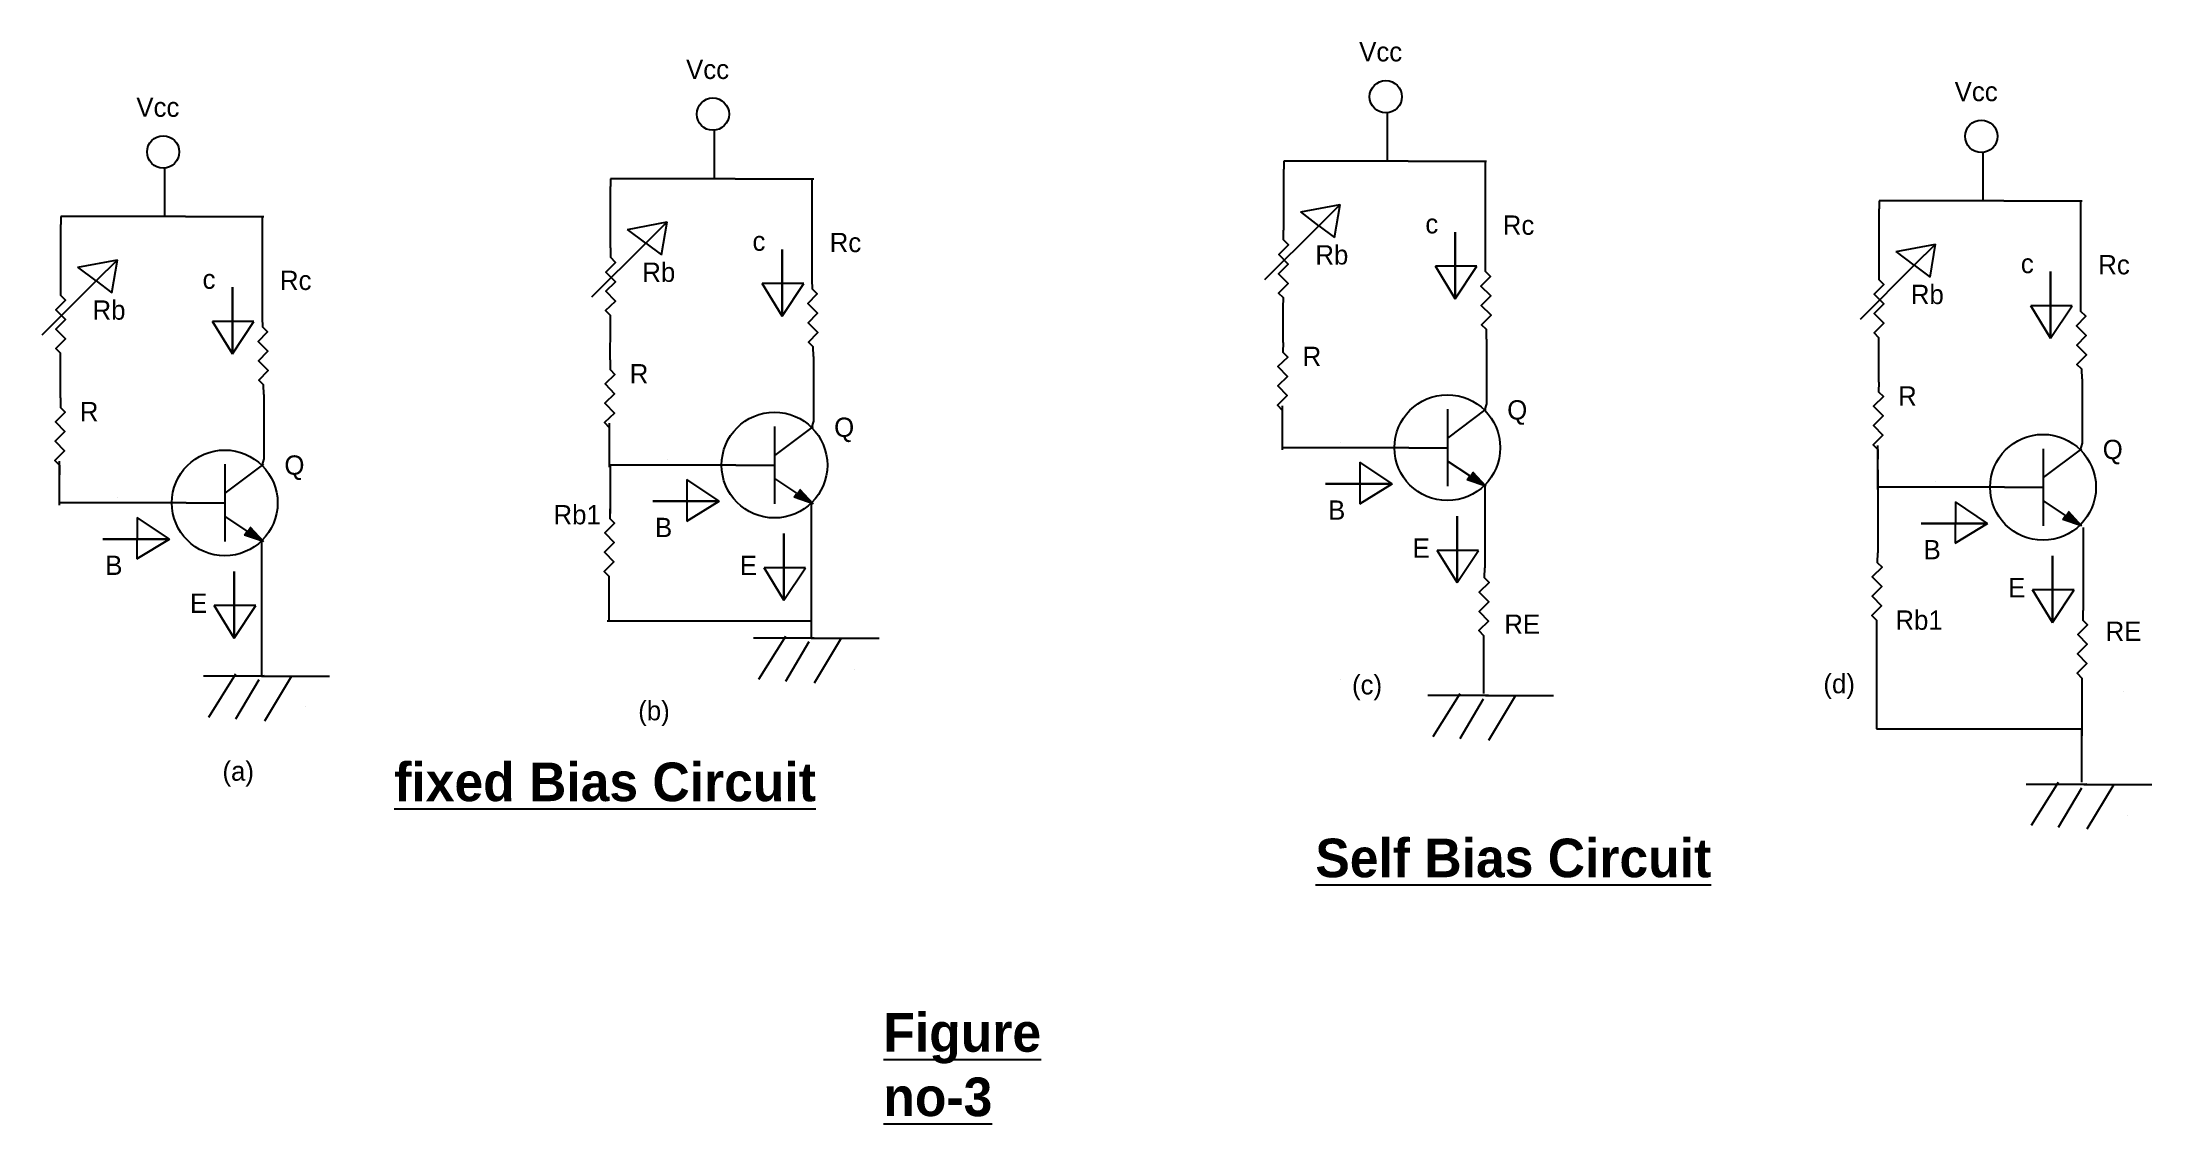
# Model space of a CAD drawing. Header units: inches. Extents: x 19.9 to 47.9, y 22.3 to 55.5.
# Drawn here: x 19.93 to 30.86, y 22.28 to 27.88 of the extents above; entities outside this region: 2.
import ezdxf

# ---------------------------------------------------------------- set-up
doc = ezdxf.new("R2010")
doc.units = ezdxf.units.IN
doc.header["$MEASUREMENT"] = 0

# ---------------------------------------------------------------- blocks, each defined once
blk = doc.blocks.new('Resistor')
at = {"color": 7}
blk.add_lwpolyline([(0, 0), (0.05, 0), (0.075, 0.025), (0.125, -0.025), (0.175, 0.025), (0.225, -0.025), (0.275, 0.025), (0.325, -0.025), (0.35, 0), (0.4, 0)], dxfattribs=at)
blk = doc.blocks.new('Transistor - NPN')
at = {"color": 7}
for p, q in [((0.199999, 0.2), (0.199999, -0.2)), ((0.399999, 0.2), (0.199999, 0.05)), ((0, 0), (0.199999, 0)), ((0.316132, -0.145536), (0.201153, -0.069033)), ((0.302516, -0.166503), (0.316132, -0.145536)), ((0.399999, -0.2), (0.302516, -0.166503)), ((0.329748, -0.124569), (0.399999, -0.2))]:
    blk.add_line(p, q, dxfattribs=at)
blk.add_solid([(0.302516, -0.166503), (0.399999, -0.2), (0.329748, -0.124569)], dxfattribs=at)

msp = doc.modelspace()

# ---------------------------------------------------------------- linework, layer by layer
for p, q in [((26.902, 27.27), (26.902, 27.516)), ((23.415, 27.18), (23.415, 27.425)), ((20.567, 26.984), (20.567, 27.229)), ((26.663, 27.266), (26.364, 27.266)), ((26.364, 27.266), (26.364, 27.225)), ((26.364, 26.908), (26.364, 27.225)), ((26.826, 27.266), (26.663, 27.266)), ((27.009, 27.266), (26.826, 27.266)), ((27.009, 27.266), (27.415, 27.266)), ((27.409, 26.744), (27.409, 27.266)), ((29.987, 27.065), (29.987, 27.31)), ((23.177, 27.175), (22.877, 27.175)), ((22.877, 27.175), (22.877, 27.135)), ((22.877, 26.817), (22.877, 27.135)), ((23.339, 27.175), (23.177, 27.175)), ((23.522, 27.175), (23.339, 27.175)), ((23.522, 27.175), (23.929, 27.175)), ((23.922, 26.653), (23.922, 27.175)), ((26.452, 27.003), (26.656, 27.042)), ((26.546, 26.932), (26.452, 27.003)), ((26.546, 26.932), (26.656, 27.042)), ((26.656, 27.042), (26.546, 26.932)), ((26.628, 26.871), (26.656, 27.042)), ((29.748, 27.06), (29.449, 27.06)), ((29.449, 27.06), (29.449, 27.02)), ((29.449, 26.702), (29.449, 27.02)), ((29.911, 27.06), (29.748, 27.06)), ((30.094, 27.06), (29.911, 27.06)), ((30.094, 27.06), (30.5, 27.06)), ((30.494, 26.538), (30.494, 27.06)), ((20.328, 26.979), (20.029, 26.979)), ((20.029, 26.979), (20.029, 26.939)), ((20.029, 26.621), (20.029, 26.939)), ((20.491, 26.979), (20.328, 26.979)), ((20.674, 26.979), (20.491, 26.979)), ((20.674, 26.979), (21.08, 26.979)), ((21.074, 26.457), (21.074, 26.979)), ((22.965, 26.913), (23.17, 26.952)), ((23.06, 26.842), (22.965, 26.913)), ((23.06, 26.842), (23.17, 26.952)), ((23.17, 26.952), (23.06, 26.842)), ((23.141, 26.781), (23.17, 26.952)), ((26.267, 26.653), (26.546, 26.932)), ((26.546, 26.932), (26.628, 26.871)), ((26.546, 26.932), (26.546, 26.932)), ((26.546, 26.932), (26.546, 26.932)), ((27.252, 26.554), (27.252, 26.899)), ((27.252, 26.899), (27.252, 26.554)), ((27.252, 26.554), (27.252, 26.899)), ((27.252, 26.899), (27.252, 26.554)), ((22.78, 26.563), (23.06, 26.842)), ((23.06, 26.842), (23.141, 26.781)), ((23.06, 26.842), (23.06, 26.842)), ((23.06, 26.842), (23.06, 26.842)), ((23.766, 26.464), (23.766, 26.809)), ((23.766, 26.809), (23.766, 26.464)), ((23.766, 26.464), (23.766, 26.809)), ((23.766, 26.809), (23.766, 26.464)), ((29.537, 26.798), (29.741, 26.837)), ((29.631, 26.727), (29.537, 26.798)), ((29.631, 26.727), (29.741, 26.837)), ((29.741, 26.837), (29.631, 26.727)), ((29.713, 26.666), (29.741, 26.837)), ((20.117, 26.717), (20.322, 26.756)), ((20.212, 26.646), (20.117, 26.717)), ((20.212, 26.646), (20.322, 26.756)), ((20.322, 26.756), (20.212, 26.646)), ((20.293, 26.585), (20.322, 26.756)), ((27.252, 26.554), (27.15, 26.722)), ((27.15, 26.722), (27.252, 26.554)), ((27.15, 26.722), (27.252, 26.554)), ((27.15, 26.722), (27.252, 26.554)), ((27.364, 26.722), (27.15, 26.722)), ((27.252, 26.554), (27.364, 26.722)), ((29.352, 26.448), (29.631, 26.727)), ((29.631, 26.727), (29.713, 26.666)), ((29.631, 26.727), (29.631, 26.727)), ((29.631, 26.727), (29.631, 26.727)), ((30.337, 26.349), (30.337, 26.694)), ((30.337, 26.694), (30.337, 26.349)), ((30.337, 26.349), (30.337, 26.694)), ((30.337, 26.694), (30.337, 26.349)), ((19.932, 26.367), (20.212, 26.646)), ((20.212, 26.646), (20.293, 26.585)), ((20.212, 26.646), (20.212, 26.646)), ((20.212, 26.646), (20.212, 26.646)), ((20.918, 26.268), (20.918, 26.613)), ((20.918, 26.613), (20.918, 26.268)), ((20.918, 26.268), (20.918, 26.613)), ((20.918, 26.613), (20.918, 26.268)), ((23.766, 26.464), (23.663, 26.632)), ((23.663, 26.632), (23.766, 26.464)), ((23.663, 26.632), (23.766, 26.464)), ((23.663, 26.632), (23.766, 26.464)), ((23.878, 26.632), (23.663, 26.632)), ((23.766, 26.464), (23.878, 26.632)), ((26.361, 26.327), (26.362, 26.508)), ((30.337, 26.349), (30.235, 26.517)), ((30.235, 26.517), (30.337, 26.349)), ((30.235, 26.517), (30.337, 26.349)), ((30.235, 26.517), (30.337, 26.349)), ((30.449, 26.517), (30.235, 26.517)), ((30.337, 26.349), (30.449, 26.517)), ((20.918, 26.268), (20.815, 26.436)), ((20.815, 26.436), (20.918, 26.268)), ((20.815, 26.436), (20.918, 26.268)), ((20.815, 26.436), (20.918, 26.268)), ((21.029, 26.436), (20.815, 26.436)), ((20.918, 26.268), (21.029, 26.436)), ((22.875, 26.237), (22.876, 26.417)), ((27.415, 26.344), (27.415, 26.01)), ((23.928, 26.254), (23.928, 25.92)), ((29.447, 26.122), (29.447, 26.302)), ((20.027, 26.041), (20.027, 26.221)), ((30.5, 26.138), (30.5, 25.805)), ((21.08, 26.057), (21.08, 25.724)), ((22.871, 25.681), (22.871, 25.909)), ((23.928, 25.92), (23.918, 25.886)), ((26.357, 25.771), (26.357, 25.999)), ((27.415, 26.01), (27.405, 25.976)), ((26.656, 25.811), (26.656, 25.811)), ((29.442, 25.566), (29.442, 25.794)), ((30.5, 25.805), (30.49, 25.771)), ((20.022, 25.485), (20.022, 25.713)), ((21.08, 25.724), (21.07, 25.69)), ((23.172, 25.692), (22.875, 25.692)), ((22.875, 25.692), (22.875, 25.441)), ((23.17, 25.721), (23.17, 25.721)), ((23.526, 25.692), (23.17, 25.692)), ((26.658, 25.782), (26.361, 25.782)), ((27.012, 25.782), (26.656, 25.782)), ((26.926, 25.595), (26.758, 25.707)), ((26.758, 25.707), (26.758, 25.492)), ((23.439, 25.505), (23.272, 25.617)), ((23.272, 25.617), (23.272, 25.402)), ((26.926, 25.595), (26.581, 25.595)), ((26.581, 25.595), (26.926, 25.595)), ((26.926, 25.595), (26.581, 25.595)), ((26.581, 25.595), (26.926, 25.595)), ((26.926, 25.595), (26.758, 25.492)), ((26.758, 25.492), (26.926, 25.595)), ((26.758, 25.492), (26.926, 25.595)), ((26.758, 25.492), (26.926, 25.595)), ((27.406, 25.589), (27.406, 25.159)), ((29.442, 25.668), (29.442, 25.238)), ((29.743, 25.577), (29.446, 25.577)), ((29.741, 25.606), (29.741, 25.606)), ((30.098, 25.577), (29.741, 25.577)), ((20.323, 25.496), (20.026, 25.496)), ((20.322, 25.525), (20.322, 25.525)), ((20.678, 25.496), (20.322, 25.496)), ((23.439, 25.505), (23.095, 25.505)), ((23.095, 25.505), (23.439, 25.505)), ((23.439, 25.505), (23.095, 25.505)), ((23.095, 25.505), (23.439, 25.505)), ((23.439, 25.505), (23.272, 25.402)), ((23.272, 25.402), (23.439, 25.505)), ((23.272, 25.402), (23.439, 25.505)), ((23.272, 25.402), (23.439, 25.505)), ((23.916, 25.495), (23.916, 24.795)), ((29.844, 25.501), (29.843, 25.287)), ((30.011, 25.389), (29.844, 25.501)), ((20.424, 25.42), (20.423, 25.206)), ((20.591, 25.308), (20.424, 25.42)), ((27.262, 25.083), (27.262, 25.427)), ((27.262, 25.427), (27.262, 25.083)), ((27.262, 25.083), (27.262, 25.427)), ((27.262, 25.427), (27.262, 25.083)), ((30.011, 25.389), (29.666, 25.39)), ((29.666, 25.39), (30.011, 25.389)), ((30.011, 25.389), (29.666, 25.39)), ((29.666, 25.39), (30.011, 25.389)), ((30.011, 25.389), (29.843, 25.287)), ((29.843, 25.287), (30.011, 25.389)), ((29.843, 25.287), (30.011, 25.389)), ((29.843, 25.287), (30.011, 25.389)), ((30.506, 25.369), (30.506, 24.939)), ((20.591, 25.308), (20.247, 25.309)), ((20.247, 25.309), (20.591, 25.308)), ((20.591, 25.308), (20.247, 25.309)), ((20.247, 25.309), (20.591, 25.308)), ((20.591, 25.308), (20.423, 25.206)), ((20.423, 25.206), (20.591, 25.308)), ((20.423, 25.206), (20.591, 25.308)), ((20.423, 25.206), (20.591, 25.308)), ((21.068, 25.299), (21.068, 24.599)), ((23.775, 24.992), (23.775, 25.337)), ((23.775, 25.337), (23.775, 24.992)), ((23.775, 24.992), (23.775, 25.337)), ((23.775, 25.337), (23.775, 24.992)), ((27.262, 25.083), (27.159, 25.25)), ((27.159, 25.25), (27.262, 25.083)), ((27.159, 25.25), (27.262, 25.083)), ((27.159, 25.25), (27.262, 25.083)), ((27.374, 25.25), (27.159, 25.25)), ((27.262, 25.083), (27.374, 25.25)), ((20.927, 24.796), (20.927, 25.141)), ((20.927, 25.141), (20.927, 24.796)), ((20.927, 24.796), (20.927, 25.141)), ((20.927, 25.141), (20.927, 24.796)), ((23.775, 24.992), (23.673, 25.16)), ((23.673, 25.16), (23.775, 24.992)), ((23.673, 25.16), (23.775, 24.992)), ((23.673, 25.16), (23.775, 24.992)), ((23.887, 25.16), (23.673, 25.16)), ((23.775, 24.992), (23.887, 25.16)), ((30.347, 24.877), (30.347, 25.222)), ((30.347, 25.222), (30.347, 24.877)), ((30.347, 24.877), (30.347, 25.222)), ((30.347, 25.222), (30.347, 24.877)), ((22.868, 25.066), (22.868, 24.886)), ((30.347, 24.877), (30.244, 25.045)), ((30.244, 25.045), (30.347, 24.877)), ((30.244, 25.045), (30.347, 24.877)), ((30.244, 25.045), (30.347, 24.877)), ((30.459, 25.045), (30.244, 25.045)), ((30.347, 24.877), (30.459, 25.045)), ((20.927, 24.796), (20.824, 24.964)), ((20.824, 24.964), (20.927, 24.796)), ((20.824, 24.964), (20.927, 24.796)), ((20.824, 24.964), (20.927, 24.796)), ((21.039, 24.964), (20.824, 24.964)), ((20.927, 24.796), (21.039, 24.964)), ((22.859, 24.886), (23.911, 24.886)), ((29.435, 24.838), (29.435, 24.588)), ((23.617, 24.795), (23.617, 24.795)), ((23.754, 24.795), (23.617, 24.795)), ((23.617, 24.795), (23.617, 24.795)), ((23.645, 24.583), (23.784, 24.806)), ((23.916, 24.795), (23.754, 24.795)), ((23.789, 24.795), (23.754, 24.795)), ((23.784, 24.573), (23.906, 24.778)), ((23.931, 24.796), (23.789, 24.795)), ((23.916, 24.795), (24.268, 24.795)), ((23.934, 24.564), (24.073, 24.797)), ((27.399, 24.759), (27.399, 24.509)), ((20.768, 24.599), (20.768, 24.599)), ((20.906, 24.599), (20.768, 24.599)), ((20.768, 24.599), (20.768, 24.599)), ((20.796, 24.387), (20.936, 24.61)), ((21.068, 24.599), (20.906, 24.599)), ((20.941, 24.599), (20.906, 24.599)), ((21.083, 24.6), (20.941, 24.599)), ((21.068, 24.599), (21.42, 24.599)), ((21.085, 24.368), (21.225, 24.601)), ((24.143, 24.635), (24.143, 24.635)), ((20.936, 24.377), (21.057, 24.582)), ((26.658, 24.579), (26.658, 24.579)), ((27.111, 24.498), (27.111, 24.498)), ((27.248, 24.498), (27.111, 24.498)), ((27.111, 24.498), (27.111, 24.498)), ((27.139, 24.286), (27.278, 24.509)), ((27.41, 24.498), (27.248, 24.498)), ((27.283, 24.498), (27.248, 24.498)), ((27.425, 24.499), (27.283, 24.498)), ((27.41, 24.498), (27.762, 24.498)), ((27.427, 24.267), (27.567, 24.5)), ((29.435, 24.588), (29.435, 24.326)), ((30.499, 24.539), (30.499, 24.289)), ((30.715, 24.52), (30.715, 24.52)), ((21.295, 24.439), (21.295, 24.439)), ((27.278, 24.276), (27.4, 24.481)), ((29.435, 24.326), (30.498, 24.326)), ((30.498, 24.326), (30.498, 24.136)), ((30.498, 24.299), (30.498, 24.049)), ((30.238, 23.826), (30.378, 24.049)), ((30.21, 24.038), (30.21, 24.038)), ((30.347, 24.038), (30.21, 24.038)), ((30.21, 24.038), (30.21, 24.038)), ((30.509, 24.038), (30.347, 24.038)), ((30.382, 24.038), (30.347, 24.038)), ((30.378, 23.816), (30.499, 24.021)), ((30.525, 24.039), (30.382, 24.038)), ((30.509, 24.038), (30.861, 24.038)), ((30.527, 23.807), (30.667, 24.04)), ((30.736, 23.878), (30.736, 23.878))]:
    msp.add_line(p, q)
for centre, radius in [((26.893, 27.6), 0.0837), ((23.407, 27.51), 0.0837), ((29.978, 27.395), 0.0837), ((20.559, 27.314), 0.0837), ((27.212, 25.782), 0.274), ((23.726, 25.692), 0.274), ((30.298, 25.577), 0.274), ((20.878, 25.496), 0.274)]:
    msp.add_circle(centre, radius)

# ---------------------------------------------------------------- block references
for p in [(47.459, 53.595), (27.012, 25.782), (23.526, 25.692), (20.678, 25.496), (30.098, 25.577)]:
    msp.add_blockref('Transistor - NPN', p)
for p, rotation in [((26.362, 26.508), 89.76235730661845), ((22.876, 26.417), 89.76235730661845), ((27.415, 26.344), 90.90059331984537), ((29.447, 26.302), 89.76235730661845), ((20.027, 26.221), 89.76235730661845), ((23.928, 26.254), 90.90059331984537), ((21.08, 26.057), 90.90059331984537), ((30.5, 26.138), 90.90059331984537), ((22.875, 26.237), 269.2431026199911), ((26.361, 26.327), 269.2431026199911), ((29.447, 26.122), 269.2431026199911), ((20.027, 26.041), 269.2431026199911), ((22.873, 25.466), 269.2431026199911), ((27.404, 25.159), 269.2431026199911), ((29.44, 25.238), 269.2431026199911), ((30.504, 24.939), 269.2431026199911)]:
    msp.add_blockref('Resistor', p, dxfattribs=dict(rotation=rotation))

# ---------------------------------------------------------------- texts
at = {"attachment_point": 1}
for s, insert, char_height in [('Rb', (46.764, 53.216), 0.1), ('Vcc', (26.755, 27.883), 0.1), ('Vcc', (23.268, 27.792), 0.1), ('Vcc', (29.84, 27.677), 0.1), ('Vcc', (20.42, 27.596), 0.1), ('Rb', (26.528, 26.831), 0.1), ('Rb', (23.041, 26.741), 0.1), ('Rb', (29.613, 26.626), 0.1), ('Rb', (20.193, 26.545), 0.1), ('B', (26.594, 25.509), 0.1), ('B', (23.107, 25.419), 0.1), ('B', (29.679, 25.304), 0.1), ('B', (20.259, 25.223), 0.1), ('{\\fVrinda|b0|i0|c0|p2;\\C5;(c)}', (26.718, 24.604), 0.1), ('{\\fVrinda|b0|i0|c0|p2;\\C5;(a)}', (20.866, 24.157), 0.1), ('{\\fVrinda|b1|i0|c0|p2;\\L\\C5;fixed Bias Circuit}', (21.756, 24.151), 0.2), ('{\\fVrinda|b1|i0|c0|p2;\\L\\C5;Self Bias Circuit}', (26.528, 23.757), 0.2)]:
    msp.add_mtext(s, dxfattribs=dict(at, insert=insert, char_height=char_height))
for s, insert, char_height, width in [('Rc', (24.012, 26.895), 0.1, 0.12119), ('c', (27.098, 26.992), 0.1, 0.00731), ('Rc', (27.499, 26.985), 0.1, 0.12119), ('c', (23.612, 26.902), 0.1, 0.00731), ('Rc', (30.584, 26.78), 0.1, 0.12119), ('c', (20.763, 26.705), 0.1, 0.00731), ('Rc', (21.164, 26.699), 0.1, 0.12119), ('c', (30.183, 26.786), 0.1, 0.00731), ('R', (26.462, 26.305), 0.1, 0.00731), ('R', (22.976, 26.215), 0.1, 0.00731), ('R', (20.127, 26.019), 0.1, 0.00731), ('Q', (27.522, 26.028), 0.1, 0.15348), ('R', (29.547, 26.1), 0.1, 0.00731), ('Q', (24.035, 25.938), 0.1, 0.15348), ('Q', (30.607, 25.823), 0.1, 0.15348), ('Q', (21.187, 25.742), 0.1, 0.15348), ('Rb1', (22.581, 25.485), 0.1, 0.01462), ('E', (27.032, 25.312), 0.1, 0.03654), ('E', (23.546, 25.222), 0.1, 0.03654), ('E', (30.117, 25.107), 0.1, 0.03654), ('E', (20.698, 25.026), 0.1, 0.03654), ('Rb1', (29.533, 24.939), 0.1, 0.05062), ('\\pi-0.3,l0.3,t0.3;RE', (27.507, 24.918), 0.1, 0.00731), ('RE', (30.622, 24.881), 0.1, 0.03654), ('{\\fVrinda|b0|i0|c0|p2;\\C5;(d)}', (29.16, 24.61), 0.1, 0.02193), ('{\\fVrinda|b0|i0|c0|p2;\\C5;(b)}', (23.02, 24.47), 0.1, 0.05847), ('{\\fVrinda|b1|i0|c0|p2;\\L\\C1;Figure no-3}', (24.29, 22.853), 0.2, 0.00731)]:
    msp.add_mtext(s, dxfattribs=dict(at, insert=insert, char_height=char_height, width=width))

doc.saveas('drawing.dxf')
